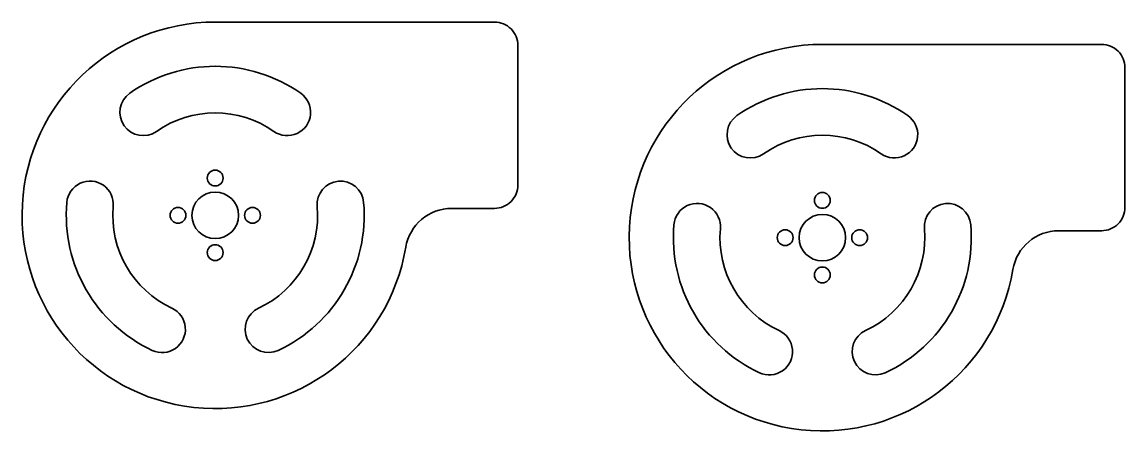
# Model space of a CAD drawing. Extents: x 32 to 269, y 715 to 803.
import ezdxf

# ---------------------------------------------------------------- set-up
doc = ezdxf.new("R2010")
doc.units = 0

msp = doc.modelspace()

# ---------------------------------------------------------------- linework, layer by layer
at = {"color": 7, "lineweight": 35}
for p, q in [((73.727905, 802.516357), (133.727905, 802.516357)), ((138.727905, 797.516357), (138.727905, 767.516357)), ((204.150787, 797.721375), (264.150787, 797.721375)), ((269.150787, 792.721375), (269.150787, 762.721375)), ((133.727905, 762.516357), (124.521606, 762.516357)), ((264.150787, 757.721375), (254.944489, 757.721375))]:
    msp.add_line(p, q, dxfattribs=at)
for centre, radius in [((73.727905, 769.016357), 1.7), ((73.727905, 761.016357), 5), ((204.150787, 764.221375), 1.7), ((65.727905, 761.016357), 1.7), ((81.727905, 761.016357), 1.7), ((204.150787, 756.221375), 5), ((196.150787, 756.221375), 1.7), ((212.150787, 756.221375), 1.7), ((73.727905, 753.016357), 1.7), ((204.150787, 748.221375), 1.7)]:
    msp.add_circle(centre, radius, dxfattribs=at)
for centre, radius, start, end in [((73.727905, 761.016357), 41.5, 90.000003, 350.499945), ((133.727905, 797.516357), 5, 0, 90.000003), ((204.150787, 756.221375), 41.5, 90.000003, 350.499945), ((264.150787, 792.721375), 5, 0, 90.000003), ((73.727905, 761.016357), 32, 54.999999, 125.000002), ((58.241341, 783.133484), 5, 125.000002, 305.000001), ((89.21447, 783.133484), 5, 234.999998, 54.999999), ((204.150787, 756.221375), 32, 54.999999, 125.000002), ((73.727905, 761.016357), 22, 54.999999, 125.000002), ((188.66423, 778.338501), 5, 125.000002, 305.000001), ((219.637344, 778.338501), 5, 234.999998, 54.999999), ((204.150787, 756.221375), 22, 54.999999, 125.000002), ((46.83065, 763.369568), 5, 355, 175.000006), ((100.62516, 763.369568), 5, 5, 184.999994), ((133.727905, 767.516357), 5, 269.999997, 360), ((73.727905, 761.016357), 32, 175.000006, 244.999996), ((73.727905, 761.016357), 22, 175.000006, 244.999996), ((73.727905, 761.016357), 22, 294.999999, 5), ((73.727905, 761.016357), 32, 294.999999, 5), ((177.253525, 758.574585), 5, 355, 175.000006), ((231.04805, 758.574585), 5, 5, 184.999994), ((124.521606, 752.516357), 10, 90.000003, 170.49995), ((264.150787, 762.721375), 5, 269.999997, 360), ((204.150787, 756.221375), 32, 175.000006, 244.999996), ((204.150787, 756.221375), 32, 294.999999, 5), ((204.150787, 756.221375), 22, 175.000006, 244.999996), ((204.150787, 756.221375), 22, 294.999999, 5), ((254.944489, 747.721375), 10, 90.000003, 170.49995), ((62.317211, 736.546021), 5, 244.999996, 65.000001), ((85.138596, 736.546021), 5, 115.000004, 294.999999), ((192.740097, 731.751038), 5, 244.999996, 65.000001), ((215.561478, 731.751038), 5, 115.000004, 294.999999)]:
    msp.add_arc(centre, radius, start, end, dxfattribs=at)

doc.saveas('drawing.dxf')
